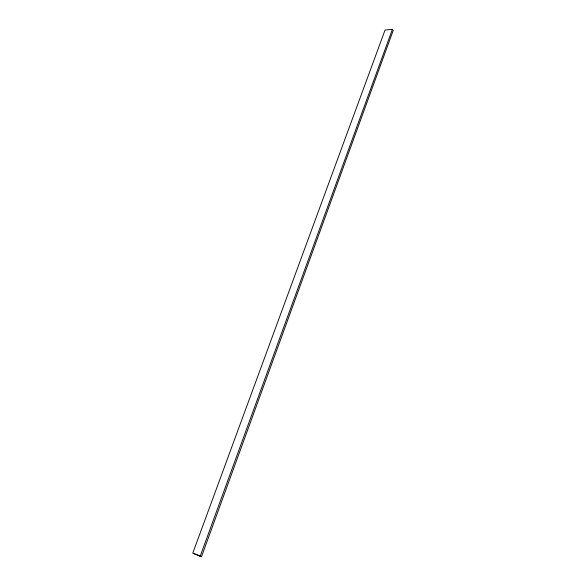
<?xml version="1.0" encoding="UTF-8"?>
<svg xmlns="http://www.w3.org/2000/svg" width="586" height="586" viewBox="0 0 586 586"><rect width="100%" height="100%" fill="white"/><g stroke="black" fill="none" stroke-linecap="round" stroke-linejoin="round"><path stroke-width="0.88" d="M201.496 556.7L393.235 30.399L392.408 29.3L385.053 30.054L192.765 553.177L201.496 556.7L194.105 553.565M200.163 556.312L392.408 29.3"/></g></svg>
